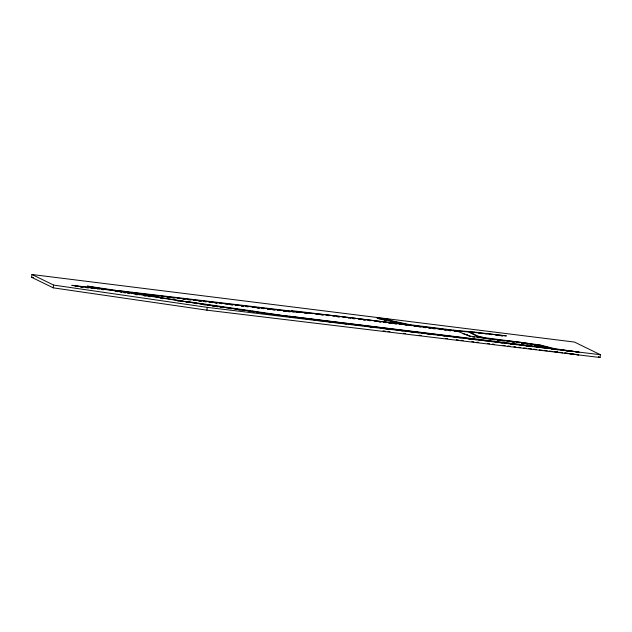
<?xml version="1.0" encoding="UTF-8"?>
<svg xmlns="http://www.w3.org/2000/svg" width="632" height="632" viewBox="0 0 632 632"><rect width="100%" height="100%" fill="white"/><g stroke="black" fill="none" stroke-linecap="round" stroke-linejoin="round"><path stroke-width="0.95" d="M31.6 277.29L31.956 274.501L574.52 342.078L600.4 354.71L600.044 357.499L206.909 310.17L53.23 287.844L31.6 277.29L33.559 277.535M53.23 287.844L53.578 285.064L31.956 274.501M77.799 286.699L77.855 286.249L71.795 285.324L99.659 288.437L99.603 288.887L96.72 288.563M97.865 289.037L97.921 288.587L115.269 290.799L184.465 301.583M115.214 291.241L115.269 290.799M131.922 292.735L87.374 286.114L99.659 288.437M544.057 347.292L544.294 347.884L544.35 347.434C522.696 340.214 498.688 341.438 476.338 336.975L470.161 336.2L457.236 331.192L417.997 326.302C376.759 321.285 335.529 315.028 294.117 311.884L131.101 292.513L131.63 293.248L139.593 294.749M131.63 293.248L131.101 292.513M197.958 303.565L131.693 292.798M190.516 299.939L190.572 299.497M206.909 310.17L207.264 307.381L53.578 285.064M227.615 304.387L227.678 303.945M237.316 308.811L237.261 309.261L234.385 308.843M188.431 301.733L252.776 311.047L252.721 311.497L254.641 311.766M297.008 317.588L252.776 311.047M289.709 316.869L289.764 316.419L579.078 352.095L554.943 348.761L539.957 344.946L483.978 337.591L477.658 336.011L469.213 331.879L469.157 332.329L477.602 336.453L485.866 338.294M403.445 324.643L403.5 324.2L299.56 311.552L291.976 310.762L291.249 311.552L288.54 311.292M294.157 311.939L291.249 311.552L291.976 310.762M299.56 311.552L299.378 312.421L297.064 312.327M313.638 319.658L324.398 321.001L324.453 320.55L544.35 347.434M348.777 318.109L348.84 317.659M409.181 324.998L392.606 321.396L387.764 319.626L387.819 319.176L376.893 317.817L378.963 318.828L403.5 324.2M407.016 324.769L406.961 325.219L405.025 324.99M411.393 325.701L411.448 325.251M414.308 325.709L414.252 326.159L416.093 326.452M410.105 325.196L453.705 330.631L453.76 330.18L474.19 332.069L506.422 335.908L469.213 331.879M454.764 330.884L454.708 331.326L456.351 331.531M457.181 331.634L457.236 331.192M467.459 334.739L467.404 335.181L462.758 333.57M470.105 336.651L470.137 336.042M474.19 332.069L474.134 332.511L472.183 332.337M483.922 338.033L483.978 337.591M502.077 342.26L502.013 342.71L500.062 342.473M554.888 349.204L539.902 345.396L539.957 344.946M546.68 347.118L546.735 346.668M472.088 332.582L474.047 332.748M453.705 330.631L469.268 332.069M276.413 315.487L278.262 315.66M291.305 311.102L117.149 290.459M283.112 310.77L286.731 311.118M304.261 312.919L306.212 313.117M291.921 311.205L308.203 313.03M289.764 316.419L276.468 315.044L180.239 300.895M282.97 316.134L284.89 316.348M131.977 293.058L136.646 293.58M140.383 293.991L142.247 294.196M479.001 333.048L480.952 333.262M484.847 333.696L486.79 333.909M75.587 286.201L78.463 286.525M80.39 286.738L83.266 287.062M86.15 287.386L89.033 287.702M90.953 287.923L94.8 288.35M316.008 314.223L317.967 314.444M320.906 314.783L322.873 315.012M478.945 333.19L480.905 333.42M489.713 334.431L491.672 334.66M500.489 335.679L502.448 335.908M77.855 286.249L97.921 288.587M80.667 287.031L82.579 287.26M86.394 287.702L88.306 287.923M91.174 288.255L93.086 288.476M489.666 334.241L491.562 334.462M495.346 334.913L497.242 335.142M501.034 335.584L502.93 335.813M311.102 313.377L313.038 313.606M315.937 313.946L318.836 314.294M321.743 314.633L323.671 314.862M146.505 294.496L148.433 294.733M151.332 295.073L153.268 295.302M156.167 295.65L159.066 295.997M161.966 296.345L163.893 296.574M166.793 296.914L168.728 297.151M172.591 297.609L174.527 297.838M183.217 298.873L185.152 299.102M188.052 299.45L190.951 299.797M193.85 300.137L195.778 300.366M198.685 300.714L201.6 301.061M203.543 301.298L206.459 301.646M209.366 301.993L212.281 302.341M214.224 302.57L217.139 302.918M220.055 303.265L221.998 303.502M224.905 303.85L227.82 304.197M230.735 304.545L232.679 304.774M235.594 305.122L237.537 305.351M241.416 305.817L243.36 306.046M246.275 306.394L248.218 306.631M252.105 307.097L254.048 307.326M256.963 307.673L259.87 308.021M261.814 308.25L264.729 308.598M267.644 308.945L270.559 309.293M272.503 309.53L275.41 309.877M277.353 310.107L280.268 310.454M327.542 315.321L329.47 315.55M332.361 315.897L334.281 316.126M337.172 316.474L340.063 316.822M342.955 317.169L345.838 317.517M347.766 317.746L350.657 318.094M352.585 318.323L355.468 318.67M326.768 315.463L328.68 315.7M337.298 316.727L339.21 316.964M383.766 322.423L385.702 322.652M388.601 322.999L390.529 323.236M394.4 323.702L396.327 323.94M145.984 294.607L147.92 294.836M156.633 295.879L158.569 296.116M167.282 297.159L169.218 297.388M172.125 297.735L174.061 297.972M177.932 298.43L179.867 298.667M182.767 299.015L184.71 299.244M187.609 299.592L189.545 299.829M193.447 300.295L195.399 300.524M198.322 300.879L200.281 301.108M204.183 301.583L206.135 301.812M209.066 302.167L211.017 302.396M214.927 302.87L216.879 303.099M219.81 303.455L221.761 303.684M230.546 304.743L232.505 304.972M235.436 305.327L237.387 305.556M241.298 306.022L243.249 306.259M246.18 306.607L248.139 306.844M256.932 307.895L258.883 308.124M261.814 308.479L263.765 308.708M267.676 309.174L269.635 309.411M272.566 309.759L274.517 309.996M277.448 310.344L279.399 310.581M283.31 311.047L285.261 311.276M288.192 311.631L290.151 311.86M385.354 328.751L387.305 328.988M390.236 329.335L392.188 329.572M400.965 330.639L402.916 330.876M405.847 331.231L407.798 331.46M410.721 331.816L413.652 332.171M416.575 332.527L418.526 332.764M421.457 333.119L423.408 333.356M427.311 333.822L429.262 334.059M432.185 334.415L434.137 334.652M442.921 335.711L444.873 335.947M447.804 336.303L449.755 336.54M458.532 337.607L460.483 337.844M463.414 338.191L465.365 338.428M468.288 338.784L470.24 339.021M474.142 339.495L476.094 339.732M479.024 340.079L480.976 340.316M489.753 341.383L491.704 341.62M500.489 342.678L502.44 342.915M207.264 307.381L600.4 354.71M383.111 330.852L385.062 331.089M387.985 331.445L389.936 331.674M403.595 333.333L405.547 333.57M419.206 335.221L421.157 335.458M445.552 338.404L447.503 338.641M456.288 339.708L458.239 339.945M461.163 340.293L463.114 340.53M471.899 341.596L473.85 341.833M476.773 342.188L478.724 342.418M487.509 343.484L489.46 343.721M492.391 344.077L494.343 344.314M133.873 292.972L137.768 293.445M140.691 293.801L142.635 294.038M324.398 321.001L327.329 321.356M329.28 321.593L332.203 321.957M334.154 322.194L341.967 323.15M343.919 323.387L346.842 323.742M348.793 323.979L352.695 324.461M354.655 324.698L357.578 325.053M359.529 325.29L362.46 325.654M365.383 326.009L367.342 326.246M370.265 326.61L372.216 326.847M375.147 327.202L378.07 327.558M380.022 327.803L382.953 328.158M384.904 328.395L393.689 329.47M395.64 329.707L398.571 330.062M400.522 330.307L404.425 330.781M406.376 331.018L409.307 331.381M411.258 331.618L414.181 331.974M417.112 332.329L419.063 332.574M421.986 332.93L423.946 333.167M426.869 333.522L429.799 333.886M432.723 334.241L434.674 334.478M437.605 334.834L440.536 335.197M442.487 335.434L445.41 335.79M447.361 336.027L450.292 336.39M453.223 336.745L455.174 336.982M458.097 337.346L461.028 337.701M463.959 338.057L465.91 338.294M468.833 338.657L470.785 338.894M474.687 339.368L476.639 339.605M479.57 339.969L481.521 340.206M484.452 340.561L486.403 340.798M489.326 341.162L492.257 341.517M495.188 341.873L497.139 342.117M504.897 343.065L506.825 343.295M510.664 343.769L512.584 344.005M515.467 344.353L517.387 344.59M520.27 344.946L523.154 345.301M525.073 345.53L527.957 345.886M530.841 346.241L532.76 346.47M536.608 346.944L538.527 347.181M541.411 347.529L543.33 347.766M377.746 318.378L387.764 319.626M453.76 330.18L410.16 324.753L392.662 320.953L387.819 319.176M358.407 319.034L360.366 319.279M363.305 319.65L365.264 319.887M368.195 320.258L371.134 320.622M374.073 320.985L376.032 321.23M378.971 321.601L380.93 321.838M383.861 322.209L386.8 322.573M388.759 322.818L391.698 323.181M393.657 323.426L396.588 323.789M399.527 324.161L401.486 324.406M418.905 326.87L420.841 327.107M423.748 327.471L425.676 327.716M428.583 328.071L430.518 328.316M433.418 328.68L435.353 328.917M439.224 329.398L441.16 329.643M444.059 329.999L445.994 330.244M448.902 330.607L450.837 330.844M352.672 318.591L354.615 318.828M363.361 319.903L365.304 320.148M368.219 320.503L370.162 320.74M378.908 321.822L380.851 322.059M472.752 336.982L474.514 337.204M289.243 316.166L324.453 320.55M505.379 343.279L507.338 343.524M510.269 343.887L512.228 344.132M515.167 344.495L517.126 344.74M520.065 345.104L522.024 345.341M525.935 345.83L527.894 346.067M530.833 346.439L532.792 346.676M551.396 348.983L553.356 349.227M556.286 349.591L558.246 349.836M298.968 317.833L301.899 318.196M303.858 318.441L306.789 318.805M308.748 319.049L311.679 319.413M293.398 317.327L295.349 317.572M298.288 317.935L300.247 318.18M309.056 319.279L311.007 319.523M313.946 319.887L315.905 320.132M318.836 320.495L320.795 320.74M323.734 321.103L325.685 321.348M328.624 321.72L330.583 321.957M334.494 322.446L336.453 322.691M339.392 323.055L341.343 323.3M344.282 323.663L346.241 323.908M349.172 324.279L351.131 324.516M364.83 326.223L366.789 326.468M369.728 326.839L371.687 327.076M503.127 345.38L505.079 345.617M508.017 345.981L509.977 346.225M513.895 346.707L515.854 346.952M518.785 347.316L520.744 347.56M523.683 347.924L526.622 348.287M528.581 348.532L531.52 348.896M533.479 349.141L536.41 349.504M539.349 349.867L542.288 350.231M544.247 350.476L547.186 350.839M549.137 351.076L552.076 351.439M554.035 351.684L557.953 352.174M101.72 289.527L103.648 289.772M477.239 337.543L479.167 337.788M492.628 339.502L494.548 339.747M497.439 340.119L499.359 340.364M502.243 340.735L504.17 340.98M507.054 341.343L508.981 341.588M511.865 341.959L513.784 342.204M566.398 350.784L568.287 351.029M575.823 351.992L577.711 352.237M560.45 352.395L562.338 352.64M565.166 353.004L567.994 353.367M569.874 353.604L578.73 354.884L569.298 353.651M507.227 341.114L510.111 341.493M512.031 341.746L514.914 342.125M516.834 342.37L519.717 342.749M521.645 343.002L524.528 343.381M526.448 343.634L539.902 345.396M561.113 350.199L563.001 350.444M565.83 350.815L567.71 351.06M558.933 352.293L562.701 352.782M564.589 353.035L567.418 353.399M487.809 338.547L490.724 338.934M492.668 339.194L495.575 339.574M497.518 339.834L500.433 340.221M502.377 340.474L505.292 340.861M238.288 309.759L240.2 310.028M243.059 310.423L244.971 310.691M251.662 311.623L253.566 311.892M256.434 312.287L258.346 312.556M261.214 312.951L263.125 313.219M256.553 312.034L258.472 312.303M261.356 312.706L264.231 313.117M266.151 313.385L289.18 316.616M521.463 343.2L523.359 343.468M526.203 343.879L528.091 344.148M199.878 303.842L210.417 305.375M212.336 305.651L223.839 307.318M225.758 307.594L232.465 308.566M238.225 309.404L245.959 310.517M247.886 310.802L249.822 311.078M185.99 302.183L187.933 302.467M194.711 303.447L196.647 303.731M203.425 304.711L205.361 304.987M207.296 305.272L209.232 305.548M212.139 305.975L214.074 306.251M216.01 306.536L217.953 306.812M220.852 307.239L222.788 307.515M229.574 308.495L231.51 308.779M89.238 286.841L91.158 287.118M93.078 287.402L117.094 290.91M556.523 349.449L558.167 349.693M555.409 351.668L557.866 352.032M186.416 301.883L188.368 302.175M135.39 294.536L137.334 294.828M144.151 295.871L146.103 296.163M148.046 296.455L149.997 296.756M160.71 298.383L162.653 298.675M177.26 300.903L179.212 301.195M75.2 286.304L76.938 286.565M116.17 291.399L118.089 291.715M120.009 292.039L121.921 292.355M123.84 292.671L125.76 292.987M127.672 293.303L129.592 293.619M268.829 314.151L270.725 314.491M534.719 345.104L536.529 345.443M89.207 286.92L91.095 287.276M384.469 320.44L386.326 320.835M598.322 356.653L600.044 357.499M541.055 346.304L543.267 347.387M468.075 335.513L470.082 336.493"/></g></svg>
